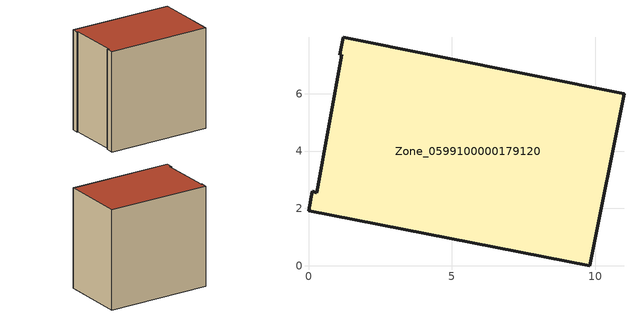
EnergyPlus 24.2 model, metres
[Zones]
Zone_0599100000179120
 floor ground (C_G): 0.28,2.55 1.16,7.36 1.09,7.36 1.21,7.97 11,6 9.8,0 0,1.91 0.14,2.6 z0
 wall outside (C_F): 1.21,7.97 1.09,7.36 1.16,7.36 0.28,2.55 0.14,2.6 0,1.91 9.8,0 11,6 1.21,7.97 z0:9.56
 roof outside (C_R): 1.09,7.36 1.16,7.36 0.28,2.55 0.14,2.6 0,1.91 9.8,0 11,6 1.21,7.97 z9.56
[BUILDING]
Pand.0599100000179120: North Axis=0; Terrain=City; Loads Convergence Tolerance Value=0.04; Temperature Convergence Tolerance Value=0.4; Solar Distribution=FullExterior; Maximum Number of Warmup Days=25; Minimum Number of Warmup Days=1
[Site:Location]
Rotterdam.The.Hague.AP_ZH_NLD Design_Conditions: Latitude=51.96; Longitude=4.45; Time Zone=1; Elevation=-4.5
[SITE:GROUNDTEMPERATURE:BUILDINGSURFACE]
18, 18, 18, 18, 18, 18, 18, 18, 18, 18, 18, 18
[MATERIAL] Thermal Absorptance=0.9; Solar Absorptance=0.7; Visible Absorptance=0.7
Name | Roughness | Thickness | Conductivity | Density | Specific Heat
G.TC.1946-1964 | MediumSmooth | 0.15 | 1 | 540 | 1210
F.TC.1946-1964 | Rough | 0.3 | 0.857143 | 1920 | 840
R.TC.1946-1964 | MediumRough | 0.2 | 0.235294 | 1500 | 1000
[CONSTRUCTION]
C_G: G.TC.1946-1964
C_F: F.TC.1946-1964
C_R: R.TC.1946-1964
[ZONE]
Zone_0599100000179120: Type=1; Multiplier=1; Ceiling Height=Autocalculate; Volume=Autocalculate; Floor Area=autocalculate; Part of Total Floor Area=Yes
[ZONEINFILTRATION:DESIGNFLOWRATE]
Infil_Zone_0599100000179120: Zone or ZoneList or Space or SpaceList=Zone_0599100000179120; Schedule=AlwaysOn; Design Flow Rate Calculation Method=Flow/Area; Flow Rate per Floor Area=0.003; Constant Term Coefficient=1; Temperature Term Coefficient=0; Velocity Term Coefficient=0; Velocity Squared Term Coefficient=0
[HVACTEMPLATE:ZONE:IDEALLOADSAIRSYSTEM]
Zone_0599100000179120: Maximum Heating Supply Air Temperature=50; Minimum Cooling Supply Air Temperature=13; Maximum Heating Supply Air Humidity Ratio=0.0156; Minimum Cooling Supply Air Humidity Ratio=0.0077; Heating Limit=NoLimit; Cooling Limit=NoLimit; Dehumidification Control Type=ConstantSensibleHeatRatio; Cooling Sensible Heat Ratio=0.7; Dehumidification Setpoint=60; Humidification Control Type=None; Humidification Setpoint=30; Outdoor Air Method=None; Outdoor Air Flow Rate per Person=0.00944; Outdoor Air Flow Rate per Zone Floor Area=0; Outdoor Air Flow Rate per Zone=0; Demand Controlled Ventilation Type=None; Outdoor Air Economizer Type=NoEconomizer; Heat Recovery Type=None; Sensible Heat Recovery Effectiveness=0.7; Latent Heat Recovery Effectiveness=0.65
[ZONECONTROL:THERMOSTAT]
ThermostatControl_Zone_0599100000179120: Zone or ZoneList=Zone_0599100000179120; Control Type Schedule=DualSetpointControlType; Control 1=Thermostat_Zone_0599100000179120; Temperature Difference Between Cutout And Setpoint=0
[THERMOSTATSETPOINT:DUALSETPOINT]
Thermostat_Zone_0599100000179120: Heating Setpoint Temperature Schedule=HeatingSetpoint_Zone_0599100000179120; Cooling Setpoint Temperature Schedule=CoolingSetpoint_Zone_0599100000179120
[SCHEDULE:COMPACT]
HeatingSetpoint_Zone_0599100000179120: Through: 12/31, For: AllDays, Until: 24:00, 21
CoolingSetpoint_Zone_0599100000179120: Through: 12/31, For: AllDays, Until: 24:00, 24
DualSetpointControlType: Through: 12/31, For: AllDays, Until: 24:00, 4
AlwaysOn: Through: 12/31, For: AllDays, Until: 24:00, 1
